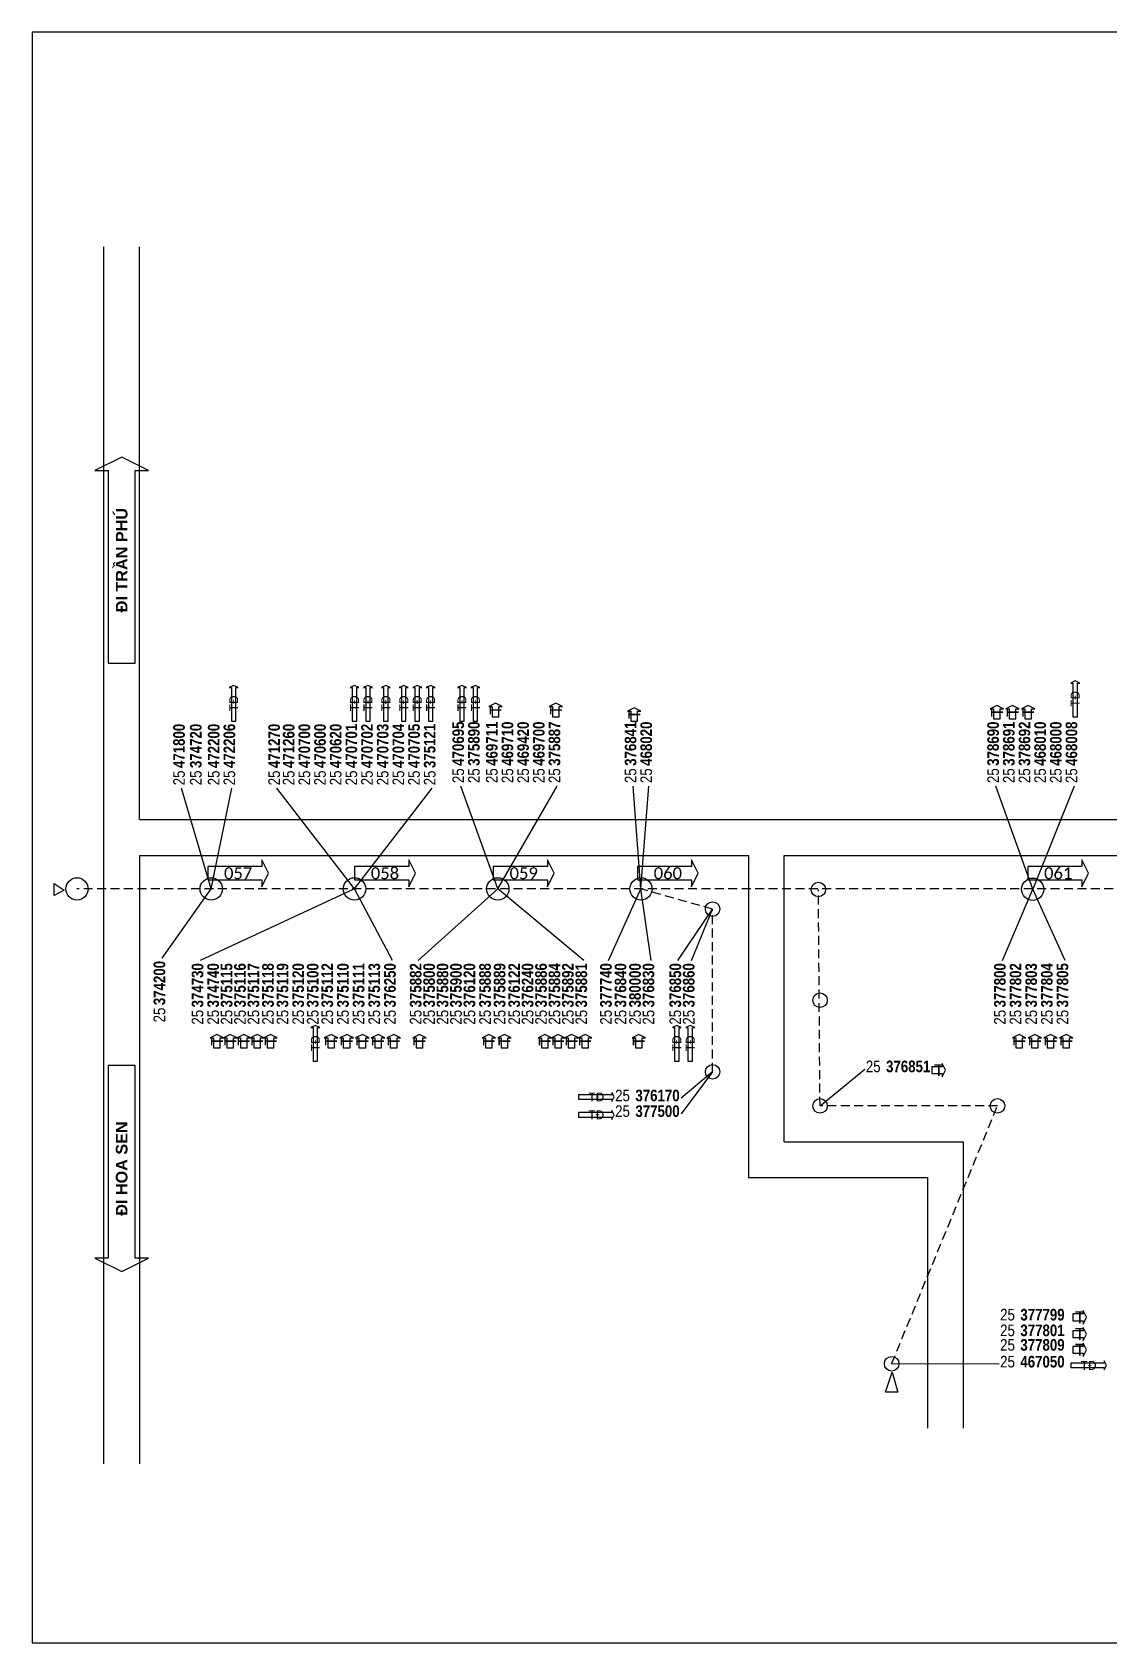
# Model space of a CAD drawing. Header units: metres. Extents: x 429925 to 893472, y 1245258 to 2552490.
# Drawn here: x 443067 to 443449, y 1266125 to 1266696 of the extents above; entities that cross this region are included whole.
import ezdxf

# ---------------------------------------------------------------- set-up
doc = ezdxf.new("R2010")
doc.units = ezdxf.units.M
doc.linetypes.add('HIDDEN2', pattern=[4.7625, 3.175, -1.5875])
doc.layers.add('CONNECTOR', color=7, linetype='Continuous')
doc.layers.add('DATA_GRAPHIC', color=7, linetype='Continuous')
doc.styles.get("Standard").update_dxf_attribs({"font": 'arial.ttf'})

msp = doc.modelspace()

# ---------------------------------------------------------------- linework, layer by layer
at = {"color": 9, "linetype": 'Continuous'}
for p, q in [((443092.67, 1266188.21), (443092.67, 1266620.01)), ((443105.37, 1266416.81), (443105.37, 1266620.01)), ((443099.02, 1266545.4), (443089.5, 1266540.63)), ((443108.55, 1266540.63), (443099.02, 1266545.4)), ((443089.5, 1266540.63), (443094.26, 1266540.63)), ((443094.26, 1266540.63), (443094.26, 1266472.37)), ((443103.79, 1266472.37), (443103.79, 1266540.63)), ((443103.79, 1266540.63), (443108.55, 1266540.63)), ((443105.37, 1266416.81), (443511.77, 1266416.81)), ((443105.37, 1266404.11), (443105.37, 1266188.21)), ((443105.37, 1266404.11), (443321.27, 1266404.11)), ((443321.27, 1266404.11), (443321.27, 1266289.81)), ((443333.97, 1266404.11), (443511.77, 1266404.11)), ((443333.97, 1266302.51), (443333.97, 1266404.11)), ((443094.26, 1266329.5), (443094.26, 1266261.23)), ((443103.79, 1266261.23), (443103.79, 1266329.5)), ((443333.97, 1266302.51), (443397.47, 1266302.51)), ((443397.47, 1266302.51), (443397.47, 1266200.91)), ((443321.27, 1266289.81), (443384.77, 1266289.81)), ((443384.77, 1266289.81), (443384.77, 1266200.91)), ((443094.26, 1266261.23), (443089.5, 1266261.23)), ((443089.5, 1266261.23), (443099.02, 1266256.47)), ((443099.02, 1266256.47), (443108.55, 1266261.23)), ((443108.55, 1266261.23), (443103.79, 1266261.23))]:
    msp.add_line(p, q, dxfattribs=at)
for points in [[(443067.27, 1266124.71), (443880.07, 1266124.71), (443880.07, 1266696.21), (443067.27, 1266696.21)], [(443103.79, 1266472.37), (443103.79, 1266540.63), (443108.55, 1266540.63), (443099.02, 1266545.4), (443089.5, 1266540.63), (443094.26, 1266540.63), (443094.26, 1266472.37)], [(443078.59, 1266391.77), (443075.01, 1266389.82), (443075.01, 1266394.1)], [(443094.26, 1266329.5), (443094.26, 1266261.23), (443089.5, 1266261.23), (443099.02, 1266256.47), (443108.55, 1266261.23), (443103.79, 1266261.23), (443103.79, 1266329.5)], [(443372.27, 1266220.78), (443374.21, 1266213.61), (443369.93, 1266213.61)]]:
    msp.add_lwpolyline(points, close=True, dxfattribs=at)
at = {"color": 7, "linetype": 'Continuous'}
for points in [[(443139.5, 1266451.73), (443139.5, 1266463.64), (443140.3, 1266463.64), (443138.71, 1266464.43), (443137.12, 1266463.64), (443137.92, 1266463.64), (443137.92, 1266451.73)], [(443182.37, 1266451.73), (443182.37, 1266463.64), (443183.16, 1266463.64), (443181.57, 1266464.43), (443179.99, 1266463.64), (443180.78, 1266463.64), (443180.78, 1266451.73)], [(443187.13, 1266451.73), (443187.13, 1266463.64), (443187.92, 1266463.64), (443186.34, 1266464.43), (443184.75, 1266463.64), (443185.54, 1266463.64), (443185.54, 1266451.73)], [(443193.48, 1266451.73), (443193.48, 1266463.64), (443194.27, 1266463.64), (443192.69, 1266464.43), (443191.1, 1266463.64), (443191.89, 1266463.64), (443191.89, 1266451.73)], [(443199.83, 1266451.73), (443199.83, 1266463.64), (443200.62, 1266463.64), (443199.04, 1266464.43), (443197.45, 1266463.64), (443198.24, 1266463.64), (443198.24, 1266451.73)], [(443204.59, 1266451.73), (443204.59, 1266463.64), (443205.39, 1266463.64), (443203.8, 1266464.43), (443202.21, 1266463.64), (443203, 1266463.64), (443203, 1266451.73)], [(443209.35, 1266451.73), (443209.35, 1266463.64), (443210.15, 1266463.64), (443208.56, 1266464.43), (443206.97, 1266463.64), (443207.77, 1266463.64), (443207.77, 1266451.73)], [(443220.47, 1266451.73), (443220.47, 1266463.64), (443221.26, 1266463.64), (443219.67, 1266464.43), (443218.09, 1266463.64), (443218.88, 1266463.64), (443218.88, 1266451.73)], [(443225.23, 1266451.73), (443225.23, 1266463.64), (443226.02, 1266463.64), (443224.44, 1266464.43), (443222.85, 1266463.64), (443223.64, 1266463.64), (443223.64, 1266451.73)], [(443437.95, 1266453.32), (443437.95, 1266465.23), (443438.75, 1266465.23), (443437.16, 1266466.02), (443435.57, 1266465.23), (443436.37, 1266465.23), (443436.37, 1266453.32)], [(443232.77, 1266453.32), (443232.77, 1266456.89), (443233.96, 1266456.89), (443231.58, 1266458.08), (443229.2, 1266456.89), (443230.39, 1266456.89), (443230.39, 1266453.32)], [(443254.2, 1266453.32), (443254.2, 1266456.89), (443255.39, 1266456.89), (443253.01, 1266458.08), (443250.63, 1266456.89), (443251.82, 1266456.89), (443251.82, 1266453.32)], [(443281.98, 1266451.73), (443281.98, 1266455.31), (443283.17, 1266455.31), (443280.79, 1266456.5), (443278.41, 1266455.31), (443279.6, 1266455.31), (443279.6, 1266451.73)], [(443410.57, 1266452.53), (443410.57, 1266456.1), (443411.76, 1266456.1), (443409.38, 1266457.29), (443407, 1266456.1), (443408.19, 1266456.1), (443408.19, 1266452.53)], [(443416.13, 1266452.53), (443416.13, 1266456.1), (443417.32, 1266456.1), (443414.94, 1266457.29), (443412.55, 1266456.1), (443413.75, 1266456.1), (443413.75, 1266452.53)], [(443421.68, 1266452.53), (443421.68, 1266456.1), (443422.87, 1266456.1), (443420.49, 1266457.29), (443418.11, 1266456.1), (443419.3, 1266456.1), (443419.3, 1266452.53)], [(443129.5, 1266395.38), (443148.71, 1266395.38), (443148.71, 1266393), (443151.09, 1266397.76), (443148.71, 1266402.52), (443148.71, 1266400.14), (443129.5, 1266400.14)], [(443181.57, 1266395.38), (443200.78, 1266395.38), (443200.78, 1266393), (443203.16, 1266397.76), (443200.78, 1266402.52), (443200.78, 1266400.14), (443181.57, 1266400.14)], [(443230.79, 1266395.38), (443249.99, 1266395.38), (443249.99, 1266393), (443252.38, 1266397.76), (443249.99, 1266402.52), (443249.99, 1266400.14), (443230.79, 1266400.14)], [(443281.9, 1266395.38), (443301.11, 1266395.38), (443301.11, 1266393), (443303.49, 1266397.76), (443301.11, 1266402.52), (443301.11, 1266400.14), (443281.9, 1266400.14)], [(443420.33, 1266395.38), (443439.54, 1266395.38), (443439.54, 1266393), (443441.92, 1266397.76), (443439.54, 1266402.52), (443439.54, 1266400.14), (443420.33, 1266400.14)], [(443168.48, 1266331.08), (443168.48, 1266342.99), (443169.27, 1266342.99), (443167.68, 1266343.78), (443166.1, 1266342.99), (443166.89, 1266342.99), (443166.89, 1266331.08)], [(443296.67, 1266331.08), (443296.67, 1266342.99), (443297.46, 1266342.99), (443295.87, 1266343.78), (443294.29, 1266342.99), (443295.08, 1266342.99), (443295.08, 1266331.08)], [(443301.43, 1266331.08), (443301.43, 1266342.99), (443302.22, 1266342.99), (443300.64, 1266343.78), (443299.05, 1266342.99), (443299.84, 1266342.99), (443299.84, 1266331.08)], [(443133.95, 1266335.85), (443133.95, 1266339.42), (443135.14, 1266339.42), (443132.76, 1266340.61), (443130.38, 1266339.42), (443131.57, 1266339.42), (443131.57, 1266335.85)], [(443138.71, 1266335.85), (443138.71, 1266339.42), (443139.9, 1266339.42), (443137.52, 1266340.61), (443135.14, 1266339.42), (443136.33, 1266339.42), (443136.33, 1266335.85)], [(443143.47, 1266335.85), (443143.47, 1266339.42), (443144.66, 1266339.42), (443142.28, 1266340.61), (443139.9, 1266339.42), (443141.09, 1266339.42), (443141.09, 1266335.85)], [(443148.24, 1266335.85), (443148.24, 1266339.42), (443149.43, 1266339.42), (443147.05, 1266340.61), (443144.66, 1266339.42), (443145.85, 1266339.42), (443145.85, 1266335.85)], [(443153, 1266335.85), (443153, 1266339.42), (443154.19, 1266339.42), (443151.81, 1266340.61), (443149.43, 1266339.42), (443150.62, 1266339.42), (443150.62, 1266335.85)], [(443174.43, 1266335.85), (443174.43, 1266339.42), (443175.62, 1266339.42), (443173.24, 1266340.61), (443170.86, 1266339.42), (443172.05, 1266339.42), (443172.05, 1266335.85)], [(443179.99, 1266335.85), (443179.99, 1266339.42), (443181.18, 1266339.42), (443178.8, 1266340.61), (443176.41, 1266339.42), (443177.6, 1266339.42), (443177.6, 1266335.85)], [(443185.54, 1266335.85), (443185.54, 1266339.42), (443186.73, 1266339.42), (443184.35, 1266340.61), (443181.97, 1266339.42), (443183.16, 1266339.42), (443183.16, 1266335.85)], [(443191.1, 1266335.85), (443191.1, 1266339.42), (443192.29, 1266339.42), (443189.91, 1266340.61), (443187.53, 1266339.42), (443188.72, 1266339.42), (443188.72, 1266335.85)], [(443196.65, 1266335.85), (443196.65, 1266339.42), (443197.85, 1266339.42), (443195.46, 1266340.61), (443193.08, 1266339.42), (443194.27, 1266339.42), (443194.27, 1266335.85)], [(443205.78, 1266335.85), (443205.78, 1266339.42), (443206.97, 1266339.42), (443204.59, 1266340.61), (443202.21, 1266339.42), (443203.4, 1266339.42), (443203.4, 1266335.85)], [(443230.39, 1266335.85), (443230.39, 1266339.42), (443231.58, 1266339.42), (443229.2, 1266340.61), (443226.82, 1266339.42), (443228.01, 1266339.42), (443228.01, 1266335.85)], [(443235.95, 1266335.85), (443235.95, 1266339.42), (443237.14, 1266339.42), (443234.75, 1266340.61), (443232.37, 1266339.42), (443233.56, 1266339.42), (443233.56, 1266335.85)], [(443250.23, 1266335.85), (443250.23, 1266339.42), (443251.42, 1266339.42), (443249.04, 1266340.61), (443246.66, 1266339.42), (443247.85, 1266339.42), (443247.85, 1266335.85)], [(443255, 1266335.85), (443255, 1266339.42), (443256.19, 1266339.42), (443253.8, 1266340.61), (443251.42, 1266339.42), (443252.61, 1266339.42), (443252.61, 1266335.85)], [(443259.76, 1266335.85), (443259.76, 1266339.42), (443260.95, 1266339.42), (443258.57, 1266340.61), (443256.19, 1266339.42), (443257.38, 1266339.42), (443257.38, 1266335.85)], [(443264.52, 1266335.85), (443264.52, 1266339.42), (443265.71, 1266339.42), (443263.33, 1266340.61), (443260.95, 1266339.42), (443262.14, 1266339.42), (443262.14, 1266335.85)], [(443283.57, 1266335.85), (443283.57, 1266339.42), (443284.76, 1266339.42), (443282.38, 1266340.61), (443280, 1266339.42), (443281.19, 1266339.42), (443281.19, 1266335.85)], [(443418.51, 1266335.85), (443418.51, 1266339.42), (443419.7, 1266339.42), (443417.32, 1266340.61), (443414.94, 1266339.42), (443416.13, 1266339.42), (443416.13, 1266335.85)], [(443424.06, 1266335.85), (443424.06, 1266339.42), (443425.25, 1266339.42), (443422.87, 1266340.61), (443420.49, 1266339.42), (443421.68, 1266339.42), (443421.68, 1266335.85)], [(443429.62, 1266335.85), (443429.62, 1266339.42), (443430.81, 1266339.42), (443428.43, 1266340.61), (443426.05, 1266339.42), (443427.24, 1266339.42), (443427.24, 1266335.85)], [(443435.18, 1266335.85), (443435.18, 1266339.42), (443436.37, 1266339.42), (443433.99, 1266340.61), (443431.6, 1266339.42), (443432.8, 1266339.42), (443432.8, 1266335.85)], [(443386.36, 1266326.72), (443389.93, 1266326.72), (443389.93, 1266325.53), (443391.12, 1266327.91), (443389.93, 1266330.29), (443389.93, 1266329.1), (443386.36, 1266329.1)], [(443260.95, 1266317.59), (443272.85, 1266317.59), (443272.85, 1266316.8), (443273.65, 1266318.38), (443272.85, 1266319.97), (443272.85, 1266319.18), (443260.95, 1266319.18)], [(443260.95, 1266311.24), (443272.85, 1266311.24), (443272.85, 1266310.45), (443273.65, 1266312.03), (443272.85, 1266313.62), (443272.85, 1266312.83), (443260.95, 1266312.83)], [(443436.37, 1266239.01), (443439.94, 1266239.01), (443439.94, 1266237.82), (443441.13, 1266240.2), (443439.94, 1266242.58), (443439.94, 1266241.39), (443436.37, 1266241.39)], [(443436.37, 1266233.06), (443439.94, 1266233.06), (443439.94, 1266231.86), (443441.13, 1266234.25), (443439.94, 1266236.63), (443439.94, 1266235.44), (443436.37, 1266235.44)], [(443436.37, 1266227.5), (443439.94, 1266227.5), (443439.94, 1266226.31), (443441.13, 1266228.69), (443439.94, 1266231.07), (443439.94, 1266229.88), (443436.37, 1266229.88)], [(443435.57, 1266222.34), (443447.48, 1266222.34), (443447.48, 1266221.55), (443448.27, 1266223.13), (443447.48, 1266224.72), (443447.48, 1266223.93), (443435.57, 1266223.93)]]:
    msp.add_lwpolyline(points, close=True, dxfattribs=at)
at = {"color": 9, "linetype": 'Continuous'}
for points in [[(443079.18, 1266392.2, -1), (443087.12, 1266392.2, -1)], [(443126.8, 1266392.2, -1), (443134.74, 1266392.2, -1)], [(443177.6, 1266392.2, -1), (443185.54, 1266392.2, -1)], [(443228.4, 1266392.2, -1), (443236.34, 1266392.2, -1)], [(443279.2, 1266392.2, -1), (443287.14, 1266392.2, -1)], [(443343.5, 1266392, -1), (443348.66, 1266392, -1)], [(443418.11, 1266392.08, -1), (443426.05, 1266392.08, -1)], [(443305.99, 1266385.06, -1), (443311.15, 1266385.06, -1)], [(443344.09, 1266352.71, -1), (443349.25, 1266352.71, -1)], [(443305.99, 1266327.31, -1), (443311.15, 1266327.31, -1)], [(443344.09, 1266315.21, -1), (443349.25, 1266315.21, -1)], [(443407, 1266315.21, -1), (443412.16, 1266315.21, -1)], [(443369.49, 1266223.73, -1), (443374.65, 1266223.73, -1)]]:
    msp.add_lwpolyline(points, format="xyb", close=True, dxfattribs=at)
at = {"layer": 'CONNECTOR', "linetype": 'Continuous'}
for p, q in [((443130.77, 1266392.2), (443120.26, 1266427.92)), ((443130.77, 1266392.2), (443138.12, 1266427.92)), ((443181.57, 1266392.2), (443153.99, 1266427.92)), ((443181.57, 1266392.2), (443209.16, 1266427.92)), ((443232.37, 1266392.2), (443219.28, 1266428.71)), ((443232.37, 1266392.2), (443253.41, 1266428.71)), ((443283.17, 1266392.2), (443280.4, 1266428.71)), ((443283.17, 1266392.2), (443285.95, 1266428.71)), ((443422.08, 1266392.08), (443408.98, 1266428.71)), ((443436.76, 1266428.71), (443422.08, 1266392.08)), ((443113.31, 1266367.6), (443130.77, 1266392.2)), ((443181.57, 1266392.2), (443126.8, 1266366.8)), ((443195.07, 1266366.8), (443181.57, 1266392.2)), ((443204.2, 1266366.8), (443232.37, 1266392.2)), ((443262.93, 1266366.8), (443232.37, 1266392.2)), ((443271.66, 1266366.8), (443283.17, 1266392.2)), ((443286.75, 1266366.8), (443283.17, 1266392.2)), ((443411.36, 1266366.8), (443422.08, 1266392.08)), ((443433.59, 1266366.8), (443422.08, 1266392.08)), ((443296.27, 1266366.8), (443308.57, 1266385.06)), ((443301.03, 1266366.8), (443308.57, 1266385.06)), ((443308.57, 1266327.31), (443297.46, 1266317.99)), ((443308.57, 1266327.31), (443297.46, 1266312.43)), ((443346.67, 1266315.21), (443362.55, 1266328.31)), ((443410.17, 1266223.53), (443372.07, 1266223.73))]:
    msp.add_line(p, q, dxfattribs=at)
at = {"layer": 'CONNECTOR', "linetype": 'HIDDEN2'}
for p, q in [((443612.58, 1266392.2), (443083.15, 1266392.2)), ((443308.57, 1266385.06), (443283.17, 1266392.2)), ((443346.67, 1266315.21), (443346.08, 1266392)), ((443308.57, 1266327.31), (443308.57, 1266385.06)), ((443409.58, 1266315.21), (443346.67, 1266315.21)), ((443372.07, 1266223.73), (443409.58, 1266315.21))]:
    msp.add_line(p, q, dxfattribs=at)

# ---------------------------------------------------------------- texts
at = {"attachment_point": 5, "rotation": 90}
for s, insert, char_height, width in [('\\C7;\\fArial Unicode MS|b1|i0|;\\H4.1092942200601;ĐI TRẦN PHÚ', (443099.02, 1266508.88), 4.1093, 73.025), ('\\C7;\\fCalibri|b0|i0|;\\H3.1749515533447;TĐ', (443186.34, 1266458.08), 3.175, 12.7), ('\\C7;\\fCalibri|b0|i0|;\\H3.1749515533447;TĐ', (443192.69, 1266458.08), 3.175, 12.7), ('\\C7;\\fCalibri|b0|i0|;\\H3.1749515533447;TĐ', (443199.04, 1266458.08), 3.175, 12.7), ('\\C7;\\fCalibri|b0|i0|;\\H3.1749515533447;TĐ', (443203.8, 1266458.08), 3.175, 12.7), ('\\C7;\\fCalibri|b0|i0|;\\H3.1749515533447;TĐ', (443208.56, 1266458.08), 3.175, 12.7), ('\\C7;\\fCalibri|b0|i0|;\\H3.1749515533447;TĐ', (443224.44, 1266458.08), 3.175, 12.7), ('\\C7;\\fCalibri|b0|i0|;\\H4.2333171844482;T', (443231.58, 1266455.7), 4.2333, 4.7625), ('\\C7;\\fCalibri|b0|i0|;\\H4.2333171844482;T', (443253.01, 1266455.7), 4.2333, 4.7625), ('\\C7;\\fCalibri|b0|i0|;\\H4.2333171844482;T', (443414.94, 1266454.91), 4.2333, 4.7625), ('\\C7;\\fCalibri|b0|i0|;\\H4.2333171844482;T', (443420.49, 1266454.91), 4.2333, 4.7625), ('\\C7;\\fCalibri|b0|i0|;\\H4.2333171844482;T', (443137.52, 1266338.23), 4.2333, 4.7625), ('\\C7;\\fCalibri|b0|i0|;\\H4.2333171844482;T', (443142.28, 1266338.23), 4.2333, 4.7625), ('\\C7;\\fCalibri|b0|i0|;\\H4.2333171844482;T', (443147.05, 1266338.23), 4.2333, 4.7625), ('\\C7;\\fCalibri|b0|i0|;\\H4.2333171844482;T', (443151.81, 1266338.23), 4.2333, 4.7625), ('\\C7;\\fCalibri|b0|i0|;\\H3.1749515533447;TĐ', (443167.68, 1266337.43), 3.175, 12.7), ('\\C7;\\fCalibri|b0|i0|;\\H4.2333171844482;T', (443173.24, 1266338.23), 4.2333, 4.7625), ('\\C7;\\fCalibri|b0|i0|;\\H4.2333171844482;T', (443178.8, 1266338.23), 4.2333, 4.7625), ('\\C7;\\fCalibri|b0|i0|;\\H4.2333171844482;T', (443184.35, 1266338.23), 4.2333, 4.7625), ('\\C7;\\fCalibri|b0|i0|;\\H4.2333171844482;T', (443189.91, 1266338.23), 4.2333, 4.7625), ('\\C7;\\fCalibri|b0|i0|;\\H4.2333171844482;T', (443195.46, 1266338.23), 4.2333, 4.7625), ('\\C7;\\fCalibri|b0|i0|;\\H4.2333171844482;T', (443204.59, 1266338.23), 4.2333, 4.7625), ('\\C7;\\fCalibri|b0|i0|;\\H4.2333171844482;T', (443234.75, 1266338.23), 4.2333, 4.7625), ('\\C7;\\fCalibri|b0|i0|;\\H4.2333171844482;T', (443253.8, 1266338.23), 4.2333, 4.7625), ('\\C7;\\fCalibri|b0|i0|;\\H4.2333171844482;T', (443258.57, 1266338.23), 4.2333, 4.7625), ('\\C7;\\fCalibri|b0|i0|;\\H4.2333171844482;T', (443263.33, 1266338.23), 4.2333, 4.7625), ('\\C7;\\fCalibri|b0|i0|;\\H3.1749515533447;TĐ', (443300.64, 1266337.43), 3.175, 12.7), ('\\C7;\\fCalibri|b0|i0|;\\H4.2333171844482;T', (443417.32, 1266338.23), 4.2333, 4.7625), ('\\C7;\\fCalibri|b0|i0|;\\H4.2333171844482;T', (443422.87, 1266338.23), 4.2333, 4.7625), ('\\C7;\\fCalibri|b0|i0|;\\H4.2333171844482;T', (443428.43, 1266338.23), 4.2333, 4.7625), ('\\C7;\\fArial Unicode MS|b1|i0|;\\H4.1092942200601;ĐI HOA SEN', (443099.02, 1266292.98), 4.1093, 73.025)]:
    msp.add_mtext(s, dxfattribs=dict(at, insert=insert, char_height=char_height, width=width))
at = {"attachment_point": 5}
for s, insert, char_height, width in [('\\C7;\\fCalibri|b0|i0|;\\H4.2333171844482;057', (443140.3, 1266397.76), 4.2333, 21.59), ('\\C7;\\fCalibri|b0|i0|;\\H4.2333171844482;058', (443192.37, 1266397.76), 4.2333, 21.59), ('\\C7;\\fCalibri|b0|i0|;\\H4.2333171844482;059', (443241.58, 1266397.76), 4.2333, 21.59), ('\\C7;\\fCalibri|b0|i0|;\\H4.2333171844482;060', (443292.7, 1266397.76), 4.2333, 21.59), ('\\C7;\\fCalibri|b0|i0|;\\H4.2333171844482;061', (443431.13, 1266397.76), 4.2333, 21.59), ('\\C7;\\fCalibri|b0|i0|;\\H3.1749515533447;TĐ', (443267.3, 1266318.38), 3.175, 12.7), ('\\C7;\\fCalibri|b0|i0|;\\H4.2333171844482;T', (443438.75, 1266234.25), 4.2333, 4.7625), ('\\C7;\\fCalibri|b0|i0|;\\H4.2333171844482;T', (443438.75, 1266228.69), 4.2333, 4.7625), ('\\C7;\\fCalibri|b0|i0|;\\H3.1749515533447;TĐ', (443441.92, 1266223.13), 3.175, 12.7)]:
    msp.add_mtext(s, dxfattribs=dict(at, insert=insert, char_height=char_height, width=width))
at = {"layer": 'CONNECTOR', "attachment_point": 5, "rotation": 90}
for s, insert, char_height, width in [('\\C7;\\fCalibri|b0|i0|;\\H3.1749515533447;TĐ', (443138.71, 1266458.08), 3.175, 12.7), ('\\C7;\\fCalibri|b0|i0|;\\H3.1749515533447;TĐ', (443181.57, 1266458.08), 3.175, 12.7), ('\\C7;\\fCalibri|b0|i0|;\\H3.1749515533447;TĐ', (443219.67, 1266458.08), 3.175, 12.7), ('\\C7;\\fCalibri|b0|i0|;\\H4.2333171844482;T', (443280.79, 1266454.11), 4.2333, 4.7625), ('\\C7;\\fCalibri|b0|i0|;\\H4.2333171844482;T', (443132.76, 1266338.23), 4.2333, 4.7625), ('\\C7;\\fCalibri|b0|i0|;\\H4.2333171844482;T', (443282.38, 1266338.23), 4.2333, 4.7625)]:
    msp.add_mtext(s, dxfattribs=dict(at, insert=insert, char_height=char_height, width=width))
at = {"layer": 'CONNECTOR', "insert": (443388.74, 1266327.91), "char_height": 4.2333, "width": 4.7625, "attachment_point": 5}
msp.add_mtext('\\C7;\\fCalibri|b0|i0|;\\H4.2333171844482;T', dxfattribs=at)
at = {"layer": 'DATA_GRAPHIC', "rotation": 90}
for s, insert, char_height, width, attachment_point in [('\\C7;\\fCalibri|b0|i0|;\\H3.1749515533447;TĐ', (443437.16, 1266459.67), 3.175, 12.7, 5), ('\\C7;\\fCalibri|b0|i0|;\\H4.2333171844482;T', (443409.38, 1266454.91), 4.2333, 4.7625, 5), ('\\C7;\\fArial Narrow|b1|i0|;\\H4.1092942200601;471800', (443117.27, 1266450.81), 4.1093, 17.6133, 3), ('\\C7;\\fArial Narrow|b1|i0|;\\H4.1092942200601;374720', (443123.22, 1266450.81), 4.1093, 17.6133, 3), ('\\C7;\\fArial Narrow|b1|i0|;\\H4.1092942200601;472200', (443129.57, 1266450.81), 4.1093, 17.6133, 3), ('\\C7;\\fArial Narrow|b1|i0|;\\H4.1092942200601;472206', (443135.13, 1266450.81), 4.1093, 17.6133, 3), ('\\C7;\\fArial Narrow|b1|i0|;\\H4.1092942200601;471270', (443151, 1266450.81), 4.1093, 17.6133, 3), ('\\C7;\\fArial Narrow|b1|i0|;\\H4.1092942200601;471260', (443156.16, 1266450.81), 4.1093, 17.6133, 3), ('\\C7;\\fArial Narrow|b1|i0|;\\H4.1092942200601;470700', (443161.72, 1266450.81), 4.1093, 17.6133, 3), ('\\C7;\\fArial Narrow|b1|i0|;\\H4.1092942200601;470600', (443167.27, 1266450.81), 4.1093, 17.6133, 3), ('\\C7;\\fArial Narrow|b1|i0|;\\H4.1092942200601;470620', (443172.83, 1266450.81), 4.1093, 17.6133, 3), ('\\C7;\\fArial Narrow|b1|i0|;\\H4.1092942200601;470701', (443178.39, 1266450.81), 4.1093, 17.6133, 3), ('\\C7;\\fArial Narrow|b1|i0|;\\H4.1092942200601;470702', (443183.94, 1266450.81), 4.1093, 17.6133, 3), ('\\C7;\\fArial Narrow|b1|i0|;\\H4.1092942200601;470703', (443189.5, 1266450.81), 4.1093, 17.6133, 3), ('\\C7;\\fArial Narrow|b1|i0|;\\H4.1092942200601;470704', (443195.06, 1266450.81), 4.1093, 17.6133, 3), ('\\C7;\\fArial Narrow|b1|i0|;\\H4.1092942200601;470705', (443200.61, 1266450.81), 4.1093, 17.6133, 3), ('\\C7;\\fArial Narrow|b1|i0|;\\H4.1092942200601;375121', (443206.17, 1266450.81), 4.1093, 17.6133, 3), ('\\C7;\\fArial Narrow|b1|i0|;\\H4.1092942200601;470695', (443216.29, 1266451.6), 4.1093, 17.6133, 3), ('\\C7;\\fArial Narrow|b1|i0|;\\H4.1092942200601;375890', (443221.84, 1266451.6), 4.1093, 17.6133, 3), ('\\C7;\\fArial Narrow|b1|i0|;\\H4.1092942200601;469711', (443228.19, 1266451.6), 4.1093, 17.6133, 3), ('\\C7;\\fArial Narrow|b1|i0|;\\H4.1092942200601;469710', (443233.75, 1266451.6), 4.1093, 17.6133, 3), ('\\C7;\\fArial Narrow|b1|i0|;\\H4.1092942200601;469420', (443239.31, 1266451.6), 4.1093, 17.6133, 3), ('\\C7;\\fArial Narrow|b1|i0|;\\H4.1092942200601;469700', (443244.86, 1266451.6), 4.1093, 17.6133, 3), ('\\C7;\\fArial Narrow|b1|i0|;\\H4.1092942200601;375887', (443250.42, 1266451.6), 4.1093, 17.6133, 3), ('\\C7;\\fArial Narrow|b1|i0|;\\H4.1092942200601;376841', (443277.41, 1266451.6), 4.1093, 17.6133, 3), ('\\C7;\\fArial Narrow|b1|i0|;\\H4.1092942200601;468020', (443282.96, 1266451.6), 4.1093, 17.6133, 3), ('\\C7;\\fArial Narrow|b1|i0|;\\H4.1092942200601;378690', (443405.99, 1266451.6), 4.1093, 17.6133, 3), ('\\C7;\\fArial Narrow|b1|i0|;\\H4.1092942200601;378691', (443411.55, 1266451.6), 4.1093, 17.6133, 3), ('\\C7;\\fArial Narrow|b1|i0|;\\H4.1092942200601;378692', (443417.11, 1266451.6), 4.1093, 17.6133, 3), ('\\C7;\\fArial Narrow|b1|i0|;\\H4.1092942200601;468010', (443422.66, 1266451.6), 4.1093, 17.6133, 3), ('\\C7;\\fArial Narrow|b1|i0|;\\H4.1092942200601;468000', (443428.22, 1266451.6), 4.1093, 17.6133, 3), ('\\C7;\\fArial Narrow|b1|i0|;\\H4.1092942200601;468008', (443433.78, 1266451.6), 4.1093, 17.6133, 3), ('\\C7;\\fArial Narrow|b0|i0|;\\H4.1092942200601;25', (443117.27, 1266431.6), 4.1093, 6.9081, 2), ('\\C7;\\fArial Narrow|b0|i0|;\\H4.1092942200601;25', (443123.22, 1266431.6), 4.1093, 6.9081, 2), ('\\C7;\\fArial Narrow|b0|i0|;\\H4.1092942200601;25', (443129.57, 1266431.6), 4.1093, 6.9081, 2), ('\\C7;\\fArial Narrow|b0|i0|;\\H4.1092942200601;25', (443135.13, 1266431.6), 4.1093, 6.9081, 2), ('\\C7;\\fArial Narrow|b0|i0|;\\H4.1092942200601;25', (443151, 1266431.6), 4.1093, 6.9081, 2), ('\\C7;\\fArial Narrow|b0|i0|;\\H4.1092942200601;25', (443156.16, 1266431.6), 4.1093, 6.9081, 2), ('\\C7;\\fArial Narrow|b0|i0|;\\H4.1092942200601;25', (443161.72, 1266431.6), 4.1093, 6.9081, 2), ('\\C7;\\fArial Narrow|b0|i0|;\\H4.1092942200601;25', (443167.27, 1266431.6), 4.1093, 6.9081, 2), ('\\C7;\\fArial Narrow|b0|i0|;\\H4.1092942200601;25', (443172.83, 1266431.6), 4.1093, 6.9081, 2), ('\\C7;\\fArial Narrow|b0|i0|;\\H4.1092942200601;25', (443178.39, 1266431.6), 4.1093, 6.9081, 2), ('\\C7;\\fArial Narrow|b0|i0|;\\H4.1092942200601;25', (443183.94, 1266431.6), 4.1093, 6.9081, 2), ('\\C7;\\fArial Narrow|b0|i0|;\\H4.1092942200601;25', (443189.5, 1266431.6), 4.1093, 6.9081, 2), ('\\C7;\\fArial Narrow|b0|i0|;\\H4.1092942200601;25', (443195.06, 1266431.6), 4.1093, 6.9081, 2), ('\\C7;\\fArial Narrow|b0|i0|;\\H4.1092942200601;25', (443200.61, 1266431.6), 4.1093, 6.9081, 2), ('\\C7;\\fArial Narrow|b0|i0|;\\H4.1092942200601;25', (443206.17, 1266431.6), 4.1093, 6.9081, 2), ('\\C7;\\fArial Narrow|b0|i0|;\\H4.1092942200601;25', (443216.29, 1266432.39), 4.1093, 6.9081, 2), ('\\C7;\\fArial Narrow|b0|i0|;\\H4.1092942200601;25', (443221.84, 1266432.39), 4.1093, 6.9081, 2), ('\\C7;\\fArial Narrow|b0|i0|;\\H4.1092942200601;25', (443228.19, 1266432.39), 4.1093, 6.9081, 2), ('\\C7;\\fArial Narrow|b0|i0|;\\H4.1092942200601;25', (443233.75, 1266432.39), 4.1093, 6.9081, 2), ('\\C7;\\fArial Narrow|b0|i0|;\\H4.1092942200601;25', (443239.31, 1266432.39), 4.1093, 6.9081, 2), ('\\C7;\\fArial Narrow|b0|i0|;\\H4.1092942200601;25', (443244.86, 1266432.39), 4.1093, 6.9081, 2), ('\\C7;\\fArial Narrow|b0|i0|;\\H4.1092942200601;25', (443250.42, 1266432.39), 4.1093, 6.9081, 2), ('\\C7;\\fArial Narrow|b0|i0|;\\H4.1092942200601;25', (443277.41, 1266432.39), 4.1093, 6.9081, 2), ('\\C7;\\fArial Narrow|b0|i0|;\\H4.1092942200601;25', (443282.96, 1266432.39), 4.1093, 6.9081, 2), ('\\C7;\\fArial Narrow|b0|i0|;\\H4.1092942200601;25', (443405.99, 1266432.39), 4.1093, 6.9081, 2), ('\\C7;\\fArial Narrow|b0|i0|;\\H4.1092942200601;25', (443411.55, 1266432.39), 4.1093, 6.9081, 2), ('\\C7;\\fArial Narrow|b0|i0|;\\H4.1092942200601;25', (443417.11, 1266432.39), 4.1093, 6.9081, 2), ('\\C7;\\fArial Narrow|b0|i0|;\\H4.1092942200601;25', (443422.66, 1266432.39), 4.1093, 6.9081, 2), ('\\C7;\\fArial Narrow|b0|i0|;\\H4.1092942200601;25', (443428.22, 1266432.39), 4.1093, 6.9081, 2), ('\\C7;\\fArial Narrow|b0|i0|;\\H4.1092942200601;25', (443433.78, 1266432.39), 4.1093, 6.9081, 2), ('\\C7;\\fArial Narrow|b1|i0|;\\H4.1092942200601;374200', (443110.32, 1266366.67), 4.1093, 17.6133, 3), ('\\C7;\\fArial Narrow|b1|i0|;\\H4.1092942200601;374730', (443123.82, 1266365.87), 4.1093, 17.6133, 3), ('\\C7;\\fArial Narrow|b1|i0|;\\H4.1092942200601;374740', (443129.37, 1266365.87), 4.1093, 17.6133, 3), ('\\C7;\\fArial Narrow|b1|i0|;\\H4.1092942200601;375115', (443134.14, 1266365.87), 4.1093, 17.6133, 3), ('\\C7;\\fArial Narrow|b1|i0|;\\H4.1092942200601;375116', (443138.9, 1266365.87), 4.1093, 17.6133, 3), ('\\C7;\\fArial Narrow|b1|i0|;\\H4.1092942200601;375117', (443143.66, 1266365.87), 4.1093, 17.6133, 3), ('\\C7;\\fArial Narrow|b1|i0|;\\H4.1092942200601;375118', (443148.82, 1266365.87), 4.1093, 17.6133, 3), ('\\C7;\\fArial Narrow|b1|i0|;\\H4.1092942200601;375119', (443153.98, 1266365.87), 4.1093, 17.6133, 3), ('\\C7;\\fArial Narrow|b1|i0|;\\H4.1092942200601;375120', (443159.54, 1266365.87), 4.1093, 17.6133, 3), ('\\C7;\\fArial Narrow|b1|i0|;\\H4.1092942200601;375100', (443164.69, 1266365.87), 4.1093, 17.6133, 3), ('\\C7;\\fArial Narrow|b1|i0|;\\H4.1092942200601;375112', (443169.85, 1266365.87), 4.1093, 17.6133, 3), ('\\C7;\\fArial Narrow|b1|i0|;\\H4.1092942200601;375110', (443175.41, 1266365.87), 4.1093, 17.6133, 3), ('\\C7;\\fArial Narrow|b1|i0|;\\H4.1092942200601;375111', (443180.97, 1266365.87), 4.1093, 17.6133, 3), ('\\C7;\\fArial Narrow|b1|i0|;\\H4.1092942200601;375113', (443186.52, 1266365.87), 4.1093, 17.6133, 3), ('\\C7;\\fArial Narrow|b1|i0|;\\H4.1092942200601;376250', (443192.08, 1266365.87), 4.1093, 17.6133, 3), ('\\C7;\\fArial Narrow|b1|i0|;\\H4.1092942200601;375882', (443201.21, 1266365.87), 4.1093, 17.6133, 3), ('\\C7;\\fArial Narrow|b1|i0|;\\H4.1092942200601;375800', (443205.97, 1266365.87), 4.1093, 17.6133, 3), ('\\C7;\\fArial Narrow|b1|i0|;\\H4.1092942200601;375880', (443210.73, 1266365.87), 4.1093, 17.6133, 3), ('\\C7;\\fArial Narrow|b1|i0|;\\H4.1092942200601;375900', (443215.49, 1266365.87), 4.1093, 17.6133, 3), ('\\C7;\\fArial Narrow|b1|i0|;\\H4.1092942200601;376120', (443220.26, 1266365.87), 4.1093, 17.6133, 3), ('\\C7;\\fArial Narrow|b1|i0|;\\H4.1092942200601;375888', (443225.81, 1266365.87), 4.1093, 17.6133, 3), ('\\C7;\\fArial Narrow|b1|i0|;\\H4.1092942200601;375889', (443230.97, 1266365.87), 4.1093, 17.6133, 3), ('\\C7;\\fArial Narrow|b1|i0|;\\H4.1092942200601;376122', (443236.13, 1266365.87), 4.1093, 17.6133, 3), ('\\C7;\\fArial Narrow|b1|i0|;\\H4.1092942200601;376240', (443240.89, 1266365.87), 4.1093, 17.6133, 3), ('\\C7;\\fArial Narrow|b1|i0|;\\H4.1092942200601;375886', (443245.66, 1266365.87), 4.1093, 17.6133, 3), ('\\C7;\\fArial Narrow|b1|i0|;\\H4.1092942200601;375884', (443250.42, 1266365.87), 4.1093, 17.6133, 3), ('\\C7;\\fArial Narrow|b1|i0|;\\H4.1092942200601;375892', (443255.18, 1266365.87), 4.1093, 17.6133, 3), ('\\C7;\\fArial Narrow|b1|i0|;\\H4.1092942200601;375881', (443259.94, 1266365.87), 4.1093, 17.6133, 3), ('\\C7;\\fArial Narrow|b1|i0|;\\H4.1092942200601;377740', (443268.68, 1266365.87), 4.1093, 17.6133, 3), ('\\C7;\\fArial Narrow|b1|i0|;\\H4.1092942200601;376840', (443273.84, 1266365.87), 4.1093, 17.6133, 3), ('\\C7;\\fArial Narrow|b1|i0|;\\H4.1092942200601;380000', (443278.99, 1266365.87), 4.1093, 17.6133, 3), ('\\C7;\\fArial Narrow|b1|i0|;\\H4.1092942200601;376830', (443283.76, 1266365.87), 4.1093, 17.6133, 3), ('\\C7;\\fArial Narrow|b1|i0|;\\H4.1092942200601;376850', (443293.28, 1266365.87), 4.1093, 17.6133, 3), ('\\C7;\\fArial Narrow|b1|i0|;\\H4.1092942200601;376860', (443298.04, 1266365.87), 4.1093, 17.6133, 3), ('\\C7;\\fArial Narrow|b1|i0|;\\H4.1092942200601;377800', (443408.38, 1266365.87), 4.1093, 17.6133, 3), ('\\C7;\\fArial Narrow|b1|i0|;\\H4.1092942200601;377802', (443413.93, 1266365.87), 4.1093, 17.6133, 3), ('\\C7;\\fArial Narrow|b1|i0|;\\H4.1092942200601;377803', (443419.49, 1266365.87), 4.1093, 17.6133, 3), ('\\C7;\\fArial Narrow|b1|i0|;\\H4.1092942200601;377804', (443425.04, 1266365.87), 4.1093, 17.6133, 3), ('\\C7;\\fArial Narrow|b1|i0|;\\H4.1092942200601;377805', (443430.6, 1266365.87), 4.1093, 17.6133, 3), ('\\C7;\\fArial Narrow|b0|i0|;\\H4.1092942200601;25', (443110.32, 1266347.46), 4.1093, 6.9081, 2), ('\\C7;\\fArial Narrow|b0|i0|;\\H4.1092942200601;25', (443123.82, 1266346.67), 4.1093, 6.9081, 2), ('\\C7;\\fArial Narrow|b0|i0|;\\H4.1092942200601;25', (443129.37, 1266346.67), 4.1093, 6.9081, 2), ('\\C7;\\fArial Narrow|b0|i0|;\\H4.1092942200601;25', (443134.14, 1266346.67), 4.1093, 6.9081, 2), ('\\C7;\\fArial Narrow|b0|i0|;\\H4.1092942200601;25', (443138.9, 1266346.67), 4.1093, 6.9081, 2), ('\\C7;\\fArial Narrow|b0|i0|;\\H4.1092942200601;25', (443143.66, 1266346.67), 4.1093, 6.9081, 2), ('\\C7;\\fArial Narrow|b0|i0|;\\H4.1092942200601;25', (443148.82, 1266346.67), 4.1093, 6.9081, 2), ('\\C7;\\fArial Narrow|b0|i0|;\\H4.1092942200601;25', (443153.98, 1266346.67), 4.1093, 6.9081, 2), ('\\C7;\\fArial Narrow|b0|i0|;\\H4.1092942200601;25', (443159.54, 1266346.67), 4.1093, 6.9081, 2), ('\\C7;\\fArial Narrow|b0|i0|;\\H4.1092942200601;25', (443164.69, 1266346.67), 4.1093, 6.9081, 2), ('\\C7;\\fArial Narrow|b0|i0|;\\H4.1092942200601;25', (443169.85, 1266346.67), 4.1093, 6.9081, 2), ('\\C7;\\fArial Narrow|b0|i0|;\\H4.1092942200601;25', (443175.41, 1266346.67), 4.1093, 6.9081, 2), ('\\C7;\\fArial Narrow|b0|i0|;\\H4.1092942200601;25', (443180.97, 1266346.67), 4.1093, 6.9081, 2), ('\\C7;\\fArial Narrow|b0|i0|;\\H4.1092942200601;25', (443186.52, 1266346.67), 4.1093, 6.9081, 2), ('\\C7;\\fArial Narrow|b0|i0|;\\H4.1092942200601;25', (443192.08, 1266346.67), 4.1093, 6.9081, 2), ('\\C7;\\fArial Narrow|b0|i0|;\\H4.1092942200601;25', (443201.21, 1266346.67), 4.1093, 6.9081, 2), ('\\C7;\\fArial Narrow|b0|i0|;\\H4.1092942200601;25', (443205.97, 1266346.67), 4.1093, 6.9081, 2), ('\\C7;\\fArial Narrow|b0|i0|;\\H4.1092942200601;25', (443210.73, 1266346.67), 4.1093, 6.9081, 2), ('\\C7;\\fArial Narrow|b0|i0|;\\H4.1092942200601;25', (443215.49, 1266346.67), 4.1093, 6.9081, 2), ('\\C7;\\fArial Narrow|b0|i0|;\\H4.1092942200601;25', (443220.26, 1266346.67), 4.1093, 6.9081, 2), ('\\C7;\\fArial Narrow|b0|i0|;\\H4.1092942200601;25', (443225.81, 1266346.67), 4.1093, 6.9081, 2), ('\\C7;\\fArial Narrow|b0|i0|;\\H4.1092942200601;25', (443230.97, 1266346.67), 4.1093, 6.9081, 2), ('\\C7;\\fArial Narrow|b0|i0|;\\H4.1092942200601;25', (443236.13, 1266346.67), 4.1093, 6.9081, 2), ('\\C7;\\fArial Narrow|b0|i0|;\\H4.1092942200601;25', (443240.89, 1266346.67), 4.1093, 6.9081, 2), ('\\C7;\\fArial Narrow|b0|i0|;\\H4.1092942200601;25', (443245.66, 1266346.67), 4.1093, 6.9081, 2), ('\\C7;\\fArial Narrow|b0|i0|;\\H4.1092942200601;25', (443250.42, 1266346.67), 4.1093, 6.9081, 2), ('\\C7;\\fArial Narrow|b0|i0|;\\H4.1092942200601;25', (443255.18, 1266346.67), 4.1093, 6.9081, 2), ('\\C7;\\fArial Narrow|b0|i0|;\\H4.1092942200601;25', (443259.94, 1266346.67), 4.1093, 6.9081, 2), ('\\C7;\\fArial Narrow|b0|i0|;\\H4.1092942200601;25', (443268.68, 1266346.67), 4.1093, 6.9081, 2), ('\\C7;\\fArial Narrow|b0|i0|;\\H4.1092942200601;25', (443273.84, 1266346.67), 4.1093, 6.9081, 2), ('\\C7;\\fArial Narrow|b0|i0|;\\H4.1092942200601;25', (443278.99, 1266346.67), 4.1093, 6.9081, 2), ('\\C7;\\fArial Narrow|b0|i0|;\\H4.1092942200601;25', (443283.76, 1266346.67), 4.1093, 6.9081, 2), ('\\C7;\\fArial Narrow|b0|i0|;\\H4.1092942200601;25', (443293.28, 1266346.67), 4.1093, 6.9081, 2), ('\\C7;\\fArial Narrow|b0|i0|;\\H4.1092942200601;25', (443298.04, 1266346.67), 4.1093, 6.9081, 2), ('\\C7;\\fArial Narrow|b0|i0|;\\H4.1092942200601;25', (443408.38, 1266346.67), 4.1093, 6.9081, 2), ('\\C7;\\fArial Narrow|b0|i0|;\\H4.1092942200601;25', (443413.93, 1266346.67), 4.1093, 6.9081, 2), ('\\C7;\\fArial Narrow|b0|i0|;\\H4.1092942200601;25', (443419.49, 1266346.67), 4.1093, 6.9081, 2), ('\\C7;\\fArial Narrow|b0|i0|;\\H4.1092942200601;25', (443425.04, 1266346.67), 4.1093, 6.9081, 2), ('\\C7;\\fArial Narrow|b0|i0|;\\H4.1092942200601;25', (443430.6, 1266346.67), 4.1093, 6.9081, 2), ('\\C7;\\fCalibri|b0|i0|;\\H4.2333171844482;T', (443229.2, 1266338.23), 4.2333, 4.7625, 5), ('\\C7;\\fCalibri|b0|i0|;\\H4.2333171844482;T', (443249.04, 1266338.23), 4.2333, 4.7625, 5), ('\\C7;\\fCalibri|b0|i0|;\\H3.1749515533447;TĐ', (443295.87, 1266337.43), 3.175, 12.7, 5), ('\\C7;\\fCalibri|b0|i0|;\\H4.2333171844482;T', (443433.99, 1266338.23), 4.2333, 4.7625, 5)]:
    msp.add_mtext(s, dxfattribs=dict(at, insert=insert, char_height=char_height, width=width, attachment_point=attachment_point))
at = {"layer": 'DATA_GRAPHIC'}
for s, insert, char_height, width, attachment_point in [('\\C7;\\fArial Narrow|b0|i0|;\\H4.1092942200601;25', (443365.52, 1266331.29), 4.1093, 6.6993, 2), ('\\C7;\\fArial Narrow|b1|i0|;\\H4.1092942200601;376851', (443385.78, 1266331.29), 4.1093, 17.4645, 3), ('\\C7;\\fArial Narrow|b0|i0|;\\H4.1092942200601;25', (443276.62, 1266320.97), 4.1093, 6.6993, 2), ('\\C7;\\fArial Narrow|b1|i0|;\\H4.1092942200601;376170', (443296.88, 1266320.97), 4.1093, 17.4645, 3), ('\\C7;\\fCalibri|b0|i0|;\\H3.1749515533447;TĐ', (443267.3, 1266312.03), 3.175, 12.7, 5), ('\\C7;\\fArial Narrow|b0|i0|;\\H4.1092942200601;25', (443276.62, 1266315.42), 4.1093, 6.6993, 2), ('\\C7;\\fArial Narrow|b1|i0|;\\H4.1092942200601;377500', (443296.88, 1266315.42), 4.1093, 17.4645, 3), ('\\C7;\\fArial Narrow|b0|i0|;\\H4.1092942200601;25', (443413.15, 1266243.19), 4.1093, 6.6993, 2), ('\\C7;\\fArial Narrow|b1|i0|;\\H4.1092942200601;377799', (443433.41, 1266243.19), 4.1093, 17.4645, 3), ('\\C7;\\fCalibri|b0|i0|;\\H4.2333171844482;T', (443438.75, 1266240.2), 4.2333, 4.7625, 5), ('\\C7;\\fArial Narrow|b0|i0|;\\H4.1092942200601;25', (443413.15, 1266237.63), 4.1093, 6.6993, 2), ('\\C7;\\fArial Narrow|b1|i0|;\\H4.1092942200601;377801', (443433.41, 1266237.63), 4.1093, 17.4645, 3), ('\\C7;\\fArial Narrow|b0|i0|;\\H4.1092942200601;25', (443413.15, 1266232.47), 4.1093, 6.6993, 2), ('\\C7;\\fArial Narrow|b1|i0|;\\H4.1092942200601;377809', (443433.41, 1266232.47), 4.1093, 17.4645, 3), ('\\C7;\\fArial Narrow|b0|i0|;\\H4.1092942200601;25', (443413.15, 1266226.52), 4.1093, 6.6993, 2), ('\\C7;\\fArial Narrow|b1|i0|;\\H4.1092942200601;467050', (443433.41, 1266226.52), 4.1093, 17.4645, 3)]:
    msp.add_mtext(s, dxfattribs=dict(at, insert=insert, char_height=char_height, width=width, attachment_point=attachment_point))

doc.saveas('drawing.dxf')
